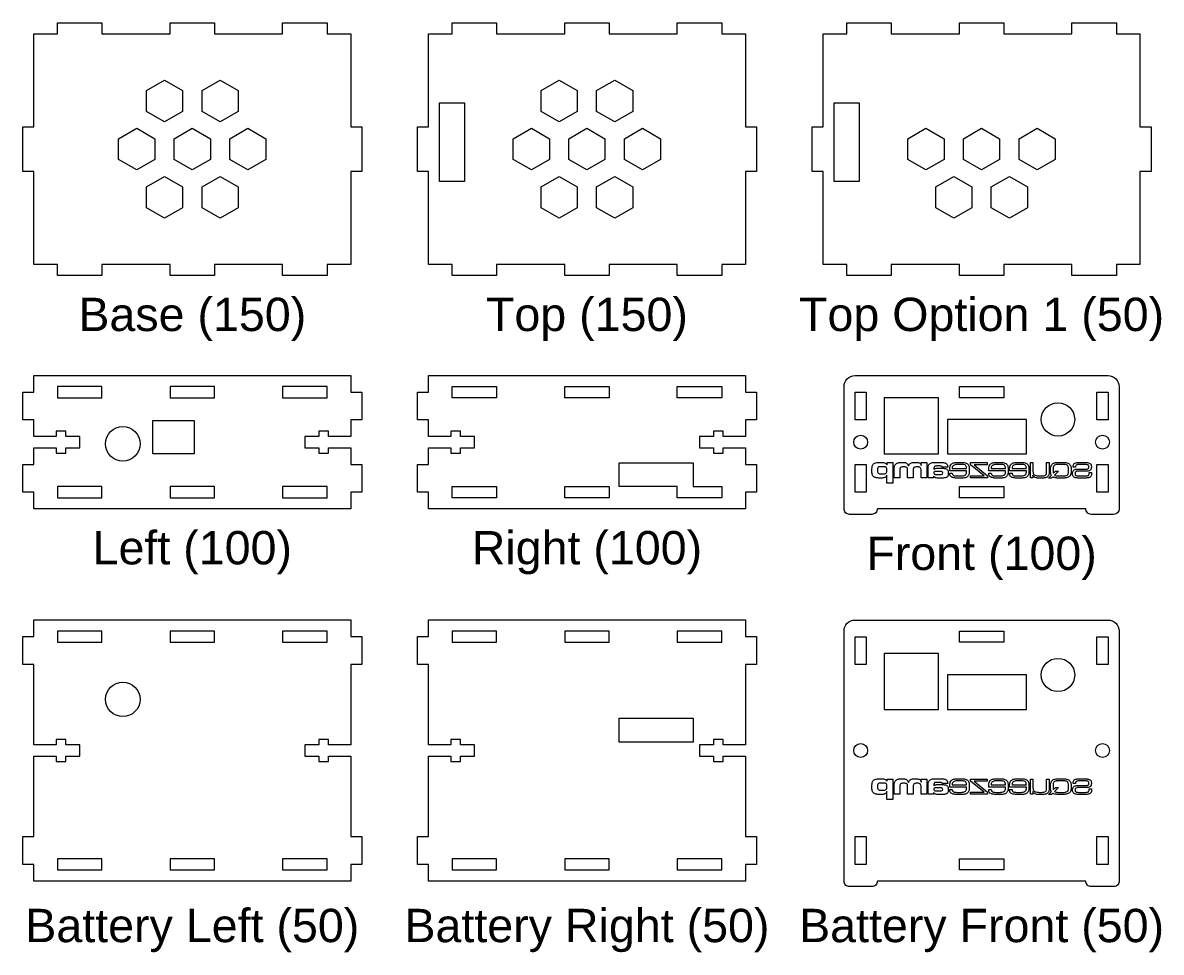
# Model space of a CAD drawing. Header units: millimetres. Extents: x -57 to 289, y -216 to -49.
# Drawn here: x -57.4 to 147.5, y -216 to -48.7 of the extents above; entities that cross this region are included whole.
import ezdxf
from ezdxf.enums import TextEntityAlignment as Align

# ---------------------------------------------------------------- set-up
doc = ezdxf.new("R2010")
doc.units = ezdxf.units.MM
doc.layers.add('Cut', color=1, linetype='Continuous', lineweight=5)
doc.layers.add('Raster Hatch', color=4, linetype='Continuous')
doc.layers.add('Vector Logos', color=3, linetype='Continuous')
doc.styles.get("Standard").update_dxf_attribs({"font": 'Arial.ttf'})

# ---------------------------------------------------------------- blocks, each defined once
blk = doc.blocks.new('Battery Box - Front')
at = {"layer": 'Cut'}
blk.add_lwpolyline([(-23.63, -22.75), (-23.63, 22.75, -0.414214), (-21.63, 24.75), (23.37, 24.75, -0.414214), (24.37, 23.75), (24.37, 19.75, -0.414214), (23.37, 18.75), (23.37, -18.75, -0.414214), (24.37, -19.75), (24.37, -23.75, -0.414214), (23.37, -24.75), (-21.63, -24.75, -0.414214)], format="xyb", close=True, dxfattribs=at)
for points in [[(-15.63, 20.75), (-20.63, 20.75), (-20.63, 22.75), (-15.63, 22.75)], [(15.37, 22.75), (20.37, 22.75), (20.37, 20.75), (15.37, 20.75)], [(-13.73, 8.1), (-13.73, -6.1), (-7.53, -6.1), (-7.53, 8.1)], [(-19.63, 4), (-19.63, -4), (-21.63, -4), (-21.63, 4)], [(21.37, 4), (21.37, -4), (19.37, -4), (19.37, 4)], [(-7.53, -7.75), (-17.63, -7.75), (-17.63, -17.55), (-7.53, -17.55)], [(-15.63, -20.75), (-15.63, -22.75), (-20.63, -22.75), (-20.63, -20.75)], [(20.37, -20.75), (20.37, -22.75), (15.37, -22.75), (15.37, -20.75)]]:
    blk.add_lwpolyline(points, close=True, dxfattribs=at)
for centre, radius in [((-0.13, 21.75), 1.25), ((-13.73, 13.75), 3), ((-0.13, -21.75), 1.25)]:
    blk.add_circle(centre, radius, dxfattribs=at)
at = {"layer": 'Raster Hatch', "lineweight": 0}
for points in [[(7.43, 19.68), (7.55, 19.59), (7.64, 19.47), (7.68, 19.39), (7.72, 19.25), (7.75, 19.1), (7.76, 18.97), (7.77, 18.82), (7.77, 18.67), (7.78, 18.52), (7.78, 18.48), (7.78, 17.63), (7.77, 17.48), (7.77, 17.33), (7.76, 17.2), (7.74, 17.04), (7.71, 16.9), (7.67, 16.78), (7.59, 16.65), (7.5, 16.54), (7.43, 16.48), (7.32, 16.42), (7.18, 16.38), (7.01, 16.36), (6.98, 16.36), (6.97, 16.36), (6.8, 16.37), (6.65, 16.4), (6.53, 16.45), (6.53, 16.45), (6.41, 16.53), (6.31, 16.64), (6.29, 16.68), (6.23, 16.81), (6.2, 16.96), (6.19, 17.05), (6.17, 17.19), (6.17, 17.34), (6.16, 17.51), (6.16, 17.52), (6.16, 18.74), (6.16, 18.91), (6.14, 19.03), (6.09, 19.17), (6.07, 19.2), (5.96, 19.27), (5.81, 19.3), (5.81, 19.3), (5.71, 19.3), (5.55, 19.28), (5.52, 19.26), (5.41, 19.16), (5.4, 19.14), (5.37, 19.01), (5.35, 18.89), (5.34, 18.76), (5.33, 18.61), (5.33, 18.49), (5.33, 17.69), (5.33, 17.53), (5.34, 17.38), (5.34, 17.35), (5.36, 17.19), (5.39, 17.11), (5.48, 16.99), (5.52, 16.96), (5.65, 16.92), (5.76, 16.91), (5.79, 16.91), (5.79, 16.48), (5.64, 16.48), (5.49, 16.49), (5.37, 16.52), (5.25, 16.59), (5.16, 16.68), (5.09, 16.8), (5.04, 16.94), (5.01, 17.04), (4.99, 17.16), (4.97, 17.3), (4.96, 17.46), (4.96, 17.63), (4.96, 17.66), (4.96, 18.37), (4.96, 18.55), (4.97, 18.71), (4.98, 18.86), (4.99, 18.99), (5, 19.07), (5.04, 19.23), (5.08, 19.38), (5.13, 19.49), (5.23, 19.61), (5.35, 19.69), (5.35, 19.7), (5.49, 19.74), (5.65, 19.76), (5.65, 19.76), (5.81, 19.76), (5.99, 19.74), (6.13, 19.71), (6.26, 19.65), (6.35, 19.57), (6.37, 19.55), (6.43, 19.46), (6.48, 19.34), (6.51, 19.2), (6.53, 19.03), (6.54, 18.87), (6.54, 17.45), (6.55, 17.28), (6.56, 17.14), (6.57, 17.12), (6.62, 16.97), (6.64, 16.93), (6.76, 16.85), (6.77, 16.84), (6.92, 16.82), (6.95, 16.82), (6.97, 16.82), (7.13, 16.84), (7.21, 16.86), (7.31, 16.97), (7.34, 17.01), (7.37, 17.14), (7.39, 17.3), (7.4, 17.43), (7.4, 17.59), (7.4, 17.73), (7.4, 18.72), (7.39, 18.9), (7.37, 19.05), (7.32, 19.17), (7.29, 19.21), (7.19, 19.3), (7.06, 19.35), (6.93, 19.37), (6.79, 19.37), (6.79, 19.79), (6.96, 19.79), (7.13, 19.78), (7.28, 19.75), (7.4, 19.7)], [(7.55, 12.83), (7.78, 12.61), (7.78, 12.05), (7.26, 12.56), (7.23, 12.55), (7.22, 12.54), (7.1, 12.49), (6.96, 12.45), (6.8, 12.43), (6.67, 12.43), (6.07, 12.43), (5.9, 12.43), (5.74, 12.46), (5.61, 12.5), (5.52, 12.54), (5.39, 12.62), (5.28, 12.72), (5.18, 12.84), (5.17, 12.85), (5.11, 12.97), (5.05, 13.11), (5.01, 13.26), (5, 13.33), (4.98, 13.47), (4.97, 13.62), (4.96, 13.78), (4.96, 13.93), (4.96, 14.59), (4.96, 14.75), (4.97, 14.91), (4.98, 15.06), (5, 15.2), (5, 15.2), (5.04, 15.36), (5.09, 15.5), (5.15, 15.63), (5.17, 15.68), (5.26, 15.8), (5.37, 15.9), (5.5, 15.98), (5.52, 15.99), (5.64, 16.04), (5.78, 16.08), (5.93, 16.1), (6.07, 16.1), (6.67, 16.1), (6.84, 16.1), (6.99, 16.07), (7.13, 16.03), (7.22, 15.99), (7.35, 15.91), (7.46, 15.81), (7.55, 15.69), (7.56, 15.68), (7.63, 15.55), (7.68, 15.41), (7.72, 15.26), (7.73, 15.2), (7.75, 15.06), (7.77, 14.91), (7.77, 14.75), (7.78, 14.6), (7.78, 14.59), (7.78, 13.93), (7.77, 13.78), (7.77, 13.62), (7.75, 13.47), (7.73, 13.33), (7.73, 13.33), (7.7, 13.17), (7.65, 13.03), (7.59, 12.9), (7.56, 12.85)], [(6.91, 12.92), (6.54, 13.29), (6.54, 13.85), (7.25, 13.13), (7.26, 13.14), (7.26, 13.14), (7.33, 13.27), (7.37, 13.42), (7.37, 13.43), (7.39, 13.57), (7.4, 13.73), (7.4, 13.8), (7.4, 14.73), (7.4, 14.89), (7.38, 15.04), (7.37, 15.1), (7.33, 15.25), (7.26, 15.38), (7.26, 15.39), (7.16, 15.49), (7.03, 15.57), (7.03, 15.57), (6.9, 15.62), (6.75, 15.64), (6.64, 15.64), (6.09, 15.64), (5.93, 15.63), (5.78, 15.6), (5.7, 15.57), (5.57, 15.5), (5.47, 15.39), (5.47, 15.39), (5.41, 15.26), (5.36, 15.11), (5.36, 15.1), (5.34, 14.96), (5.33, 14.81), (5.33, 14.73), (5.33, 13.8), (5.34, 13.64), (5.35, 13.49), (5.36, 13.43), (5.4, 13.28), (5.47, 13.15), (5.47, 13.14), (5.57, 13.03), (5.7, 12.95), (5.83, 12.91), (5.98, 12.89), (6.09, 12.89), (6.64, 12.89), (6.81, 12.9)], [(7.4, 10.7), (7.4, 10.87), (7.39, 11.03), (7.37, 11.16), (7.35, 11.23), (7.3, 11.39), (7.24, 11.51), (7.22, 11.53), (7.11, 11.63), (7.01, 11.67), (6.87, 11.7), (6.74, 11.7), (5, 11.7), (5, 12.16), (6.85, 12.16), (7, 12.15), (7.15, 12.12), (7.2, 12.1), (7.34, 12.04), (7.46, 11.95), (7.5, 11.91), (7.59, 11.81), (7.66, 11.68), (7.7, 11.57), (7.74, 11.44), (7.76, 11.29), (7.77, 11.13), (7.78, 11.03), (7.78, 10.34), (7.77, 10.18), (7.77, 10.03), (7.76, 9.94), (7.68, 9.65), (7.68, 9.63), (7.61, 9.5), (7.52, 9.39), (7.41, 9.31), (7.27, 9.24), (7.26, 9.23), (7.26, 9.22), (7.74, 9.22), (7.74, 8.79), (5, 8.79), (5, 9.25), (6.56, 9.25), (6.72, 9.26), (6.87, 9.28), (6.96, 9.31), (7.09, 9.38), (7.2, 9.48), (7.22, 9.51), (7.28, 9.63), (7.33, 9.77), (7.36, 9.92), (7.38, 10.04), (7.39, 10.18), (7.4, 10.34), (7.4, 10.51), (7.4, 10.58)], [(5.33, 8.32), (5.46, 8.41), (5.47, 8.41), (5.59, 8.46), (5.73, 8.5), (5.88, 8.52), (6.06, 8.53), (6.06, 8.53), (6.66, 8.53), (6.83, 8.52), (6.99, 8.5), (7.13, 8.47), (7.25, 8.42), (7.26, 8.41), (7.39, 8.33), (7.5, 8.23), (7.59, 8.12), (7.59, 8.11), (7.67, 7.98), (7.72, 7.84), (7.75, 7.7), (7.76, 7.55), (7.77, 7.4), (7.78, 7.25), (7.78, 7.25), (7.78, 6.41), (7.77, 6.25), (7.77, 6.09), (7.75, 5.95), (7.74, 5.83), (7.7, 5.67), (7.66, 5.53), (7.6, 5.4), (7.6, 5.4), (7.52, 5.27), (7.41, 5.17), (7.35, 5.13), (7.23, 5.07), (7.08, 5.04), (6.96, 5.04), (6.91, 5.04), (6.91, 5.5), (7.07, 5.52), (7.16, 5.55), (7.27, 5.65), (7.31, 5.71), (7.36, 5.84), (7.38, 5.97), (7.39, 6.1), (7.4, 6.26), (7.4, 6.33), (7.4, 6.97), (7.4, 7.14), (7.39, 7.29), (7.37, 7.43), (7.37, 7.48), (7.33, 7.64), (7.27, 7.77), (7.24, 7.82), (7.14, 7.93), (7.02, 8.01), (7.01, 8.01), (6.88, 8.05), (6.72, 8.07), (6.62, 8.07), (6.45, 8.07), (6.45, 5.04), (6.14, 5.04), (5.97, 5.04), (5.81, 5.06), (5.68, 5.09), (5.55, 5.14), (5.55, 5.14), (5.41, 5.22), (5.29, 5.31), (5.2, 5.42), (5.18, 5.44), (5.11, 5.56), (5.05, 5.7), (5.01, 5.85), (5.01, 5.88), (4.98, 6.02), (4.97, 6.17), (4.96, 6.33), (4.96, 6.45), (4.96, 7.19), (4.96, 7.35), (4.97, 7.5), (4.99, 7.65), (4.99, 7.67), (5.02, 7.83), (5.07, 7.97), (5.13, 8.1), (5.13, 8.1), (5.22, 8.22)], [(5.33, 6.45), (5.34, 6.28), (5.35, 6.13), (5.38, 6), (5.38, 5.99), (5.43, 5.83), (5.5, 5.71), (5.5, 5.69), (5.61, 5.58), (5.69, 5.54), (5.83, 5.5), (5.89, 5.5), (6.07, 5.5), (6.07, 8.07), (5.9, 8.05), (5.76, 8.02), (5.7, 8.01), (5.56, 7.94), (5.47, 7.86), (5.41, 7.74), (5.36, 7.58), (5.36, 7.58), (5.35, 7.45), (5.34, 7.3), (5.33, 7.13)], [(5.33, 4.56), (5.46, 4.65), (5.47, 4.65), (5.59, 4.7), (5.73, 4.74), (5.88, 4.76), (6.06, 4.77), (6.06, 4.77), (6.66, 4.77), (6.83, 4.77), (6.99, 4.74), (7.13, 4.71), (7.25, 4.66), (7.26, 4.65), (7.39, 4.57), (7.5, 4.47), (7.59, 4.36), (7.59, 4.35), (7.67, 4.22), (7.72, 4.08), (7.75, 3.94), (7.76, 3.79), (7.77, 3.64), (7.78, 3.49), (7.78, 3.49), (7.78, 2.65), (7.77, 2.49), (7.77, 2.33), (7.75, 2.19), (7.74, 2.07), (7.7, 1.91), (7.66, 1.77), (7.6, 1.64), (7.6, 1.64), (7.52, 1.51), (7.41, 1.41), (7.35, 1.37), (7.23, 1.31), (7.08, 1.28), (6.96, 1.28), (6.91, 1.28), (6.91, 1.74), (7.07, 1.76), (7.16, 1.8), (7.27, 1.89), (7.31, 1.95), (7.36, 2.08), (7.38, 2.21), (7.39, 2.34), (7.4, 2.5), (7.4, 2.58), (7.4, 3.21), (7.4, 3.38), (7.39, 3.53), (7.37, 3.67), (7.37, 3.72), (7.33, 3.88), (7.27, 4.01), (7.24, 4.06), (7.14, 4.17), (7.02, 4.25), (7.01, 4.25), (6.88, 4.29), (6.72, 4.31), (6.62, 4.31), (6.45, 4.31), (6.45, 1.28), (6.14, 1.28), (5.97, 1.28), (5.81, 1.3), (5.68, 1.34), (5.55, 1.38), (5.55, 1.38), (5.41, 1.46), (5.29, 1.55), (5.2, 1.66), (5.18, 1.68), (5.11, 1.8), (5.05, 1.94), (5.01, 2.09), (5.01, 2.12), (4.98, 2.26), (4.97, 2.41), (4.96, 2.57), (4.96, 2.69), (4.96, 3.43), (4.96, 3.59), (4.97, 3.74), (4.99, 3.89), (4.99, 3.91), (5.02, 4.07), (5.07, 4.21), (5.13, 4.34), (5.13, 4.34), (5.22, 4.46)], [(5.33, 2.69), (5.34, 2.52), (5.35, 2.37), (5.38, 2.24), (5.38, 2.23), (5.43, 2.07), (5.5, 1.95), (5.5, 1.93), (5.61, 1.82), (5.69, 1.78), (5.83, 1.74), (5.89, 1.74), (6.07, 1.74), (6.07, 4.31), (5.9, 4.29), (5.76, 4.27), (5.7, 4.25), (5.56, 4.18), (5.47, 4.1), (5.41, 3.98), (5.36, 3.82), (5.36, 3.82), (5.35, 3.69), (5.34, 3.54), (5.33, 3.37)], [(5, -1.97), (5, 1.01), (5.38, 1.01), (5.38, -1.34), (5.39, -1.34), (7.36, 1.09), (7.74, 1.09), (7.74, -2), (7.36, -2), (7.36, 0.46), (7.35, 0.46), (5.38, -1.97)], [(5.33, -2.44), (5.46, -2.36), (5.47, -2.35), (5.59, -2.3), (5.73, -2.26), (5.88, -2.24), (6.06, -2.23), (6.06, -2.23), (6.66, -2.23), (6.83, -2.24), (6.99, -2.26), (7.13, -2.3), (7.25, -2.35), (7.26, -2.35), (7.39, -2.43), (7.5, -2.53), (7.59, -2.65), (7.59, -2.65), (7.67, -2.78), (7.72, -2.92), (7.75, -3.06), (7.76, -3.22), (7.77, -3.37), (7.78, -3.52), (7.78, -3.52), (7.78, -4.35), (7.77, -4.52), (7.77, -4.67), (7.75, -4.82), (7.74, -4.93), (7.7, -5.09), (7.66, -5.23), (7.6, -5.36), (7.6, -5.37), (7.52, -5.49), (7.41, -5.6), (7.35, -5.64), (7.23, -5.69), (7.08, -5.72), (6.96, -5.73), (6.91, -5.73), (6.91, -5.27), (7.07, -5.24), (7.16, -5.21), (7.27, -5.11), (7.31, -5.06), (7.36, -4.92), (7.38, -4.8), (7.39, -4.66), (7.4, -4.5), (7.4, -4.43), (7.4, -3.8), (7.4, -3.63), (7.39, -3.47), (7.37, -3.33), (7.37, -3.29), (7.33, -3.13), (7.27, -3), (7.24, -2.95), (7.14, -2.83), (7.02, -2.76), (7.01, -2.75), (6.88, -2.72), (6.72, -2.7), (6.62, -2.69), (6.45, -2.69), (6.45, -5.73), (6.14, -5.73), (5.97, -5.72), (5.81, -5.7), (5.68, -5.67), (5.55, -5.62), (5.55, -5.62), (5.41, -5.55), (5.29, -5.45), (5.2, -5.35), (5.18, -5.33), (5.11, -5.2), (5.05, -5.07), (5.01, -4.91), (5.01, -4.88), (4.98, -4.74), (4.97, -4.59), (4.96, -4.44), (4.96, -4.31), (4.96, -3.57), (4.96, -3.42), (4.97, -3.27), (4.99, -3.12), (4.99, -3.09), (5.02, -2.94), (5.07, -2.79), (5.13, -2.66), (5.13, -2.66), (5.22, -2.54)], [(5.33, -4.31), (5.34, -4.48), (5.35, -4.63), (5.38, -4.76), (5.38, -4.78), (5.43, -4.94), (5.5, -5.06), (5.5, -5.07), (5.61, -5.18), (5.69, -5.23), (5.83, -5.27), (5.89, -5.27), (6.07, -5.27), (6.07, -2.69), (5.9, -2.71), (5.76, -2.74), (5.7, -2.76), (5.56, -2.82), (5.47, -2.91), (5.41, -3.03), (5.36, -3.18), (5.36, -3.19), (5.35, -3.32), (5.34, -3.47), (5.33, -3.64)]]:
    blk.add_lwpolyline(points, close=True, dxfattribs=at)
at = {"layer": 'Vector Logos', "lineweight": 0}
for points in [[(4.96, -8.52), (4.96, -7.32), (4.96, -7.18), (4.97, -7), (4.99, -6.83), (5.01, -6.69), (5.04, -6.56), (5.08, -6.46), (5.12, -6.37), (5.24, -6.24), (5.35, -6.17), (5.49, -6.13), (5.64, -6.1), (5.82, -6.09), (5.82, -7.09), (5.74, -7.1), (5.64, -7.18), (5.64, -7.19), (5.61, -7.3), (5.6, -7.49), (5.6, -8.09), (5.61, -8.24), (5.63, -8.39), (5.68, -8.48), (5.69, -8.49), (5.8, -8.55), (5.97, -8.57), (6.21, -8.57), (6.13, -8.48), (6.07, -8.36), (6.03, -8.21), (6.01, -8.13), (6, -8), (6, -7.86), (5.99, -7.69), (5.99, -7.5), (5.99, -7.38), (5.99, -7.21), (6, -7.07), (6, -6.96), (6.01, -6.84), (6.03, -6.7), (6.05, -6.55), (6.07, -6.49), (6.11, -6.34), (6.18, -6.23), (6.28, -6.14), (6.41, -6.06), (6.48, -6.03), (6.62, -6), (6.78, -5.99), (7, -5.99), (7.16, -6), (7.31, -6.03), (7.44, -6.08), (7.54, -6.15), (7.62, -6.25), (7.65, -6.29), (7.69, -6.41), (7.73, -6.53), (7.76, -6.68), (7.77, -6.84), (7.78, -7.02), (7.78, -7.72), (7.78, -7.85), (7.77, -8.01), (7.75, -8.15), (7.71, -8.25), (7.7, -8.27), (7.64, -8.38), (7.55, -8.5), (7.42, -8.63), (7.74, -8.63), (7.74, -9.6), (5.94, -9.6), (5.84, -9.6), (5.68, -9.58), (5.54, -9.54), (5.41, -9.49), (5.3, -9.42), (5.21, -9.33), (5.13, -9.23), (5.07, -9.12), (5.02, -8.99), (4.99, -8.85), (4.97, -8.69)], [(6.57, -7.97), (6.57, -8.08), (6.58, -8.26), (6.59, -8.39), (6.62, -8.48), (6.7, -8.56), (6.85, -8.59), (6.88, -8.59), (7.01, -8.55), (7.05, -8.5), (7.1, -8.34), (7.11, -8.28), (7.13, -8), (7.14, -7.82), (7.14, -7.53), (7.13, -7.36), (7.11, -7.21), (7.08, -7.11), (7.02, -7.03), (6.89, -6.99), (6.89, -6.99), (6.74, -7.02), (6.64, -7.1), (6.6, -7.18), (6.58, -7.32), (6.57, -7.51)], [(5, -10.84), (5, -9.86), (7.74, -9.86), (7.74, -10.89), (6.29, -10.89), (6.25, -10.89), (6.09, -10.91), (5.96, -10.96), (5.88, -11.04), (5.84, -11.09), (5.8, -11.21), (5.77, -11.36), (5.76, -11.54), (5.76, -11.58), (5.77, -11.78), (5.79, -11.93), (5.81, -12.06), (5.84, -12.14), (5.9, -12.21), (6.02, -12.26), (6.19, -12.28), (7.74, -12.28), (7.74, -13.31), (6.23, -13.31), (6.08, -13.33), (5.95, -13.38), (5.87, -13.47), (5.83, -13.54), (5.79, -13.67), (5.77, -13.82), (5.76, -14.01), (5.76, -14.01), (5.77, -14.21), (5.79, -14.36), (5.82, -14.49), (5.87, -14.57), (5.87, -14.58), (5.96, -14.65), (6.09, -14.69), (6.27, -14.7), (7.74, -14.7), (7.74, -15.73), (6.2, -15.73), (6.05, -15.73), (5.89, -15.71), (5.74, -15.68), (5.6, -15.64), (5.48, -15.58), (5.37, -15.52), (5.27, -15.44), (5.24, -15.41), (5.17, -15.32), (5.11, -15.21), (5.05, -15.09), (5.01, -14.95), (4.98, -14.8), (4.97, -14.64), (4.96, -14.46), (4.96, -14.14), (4.96, -14.04), (4.98, -13.87), (5, -13.72), (5.04, -13.6), (5.09, -13.5), (5.11, -13.48), (5.19, -13.39), (5.3, -13.3), (5.43, -13.23), (5.6, -13.17), (5.58, -13.16), (5.45, -13.09), (5.34, -13.01), (5.24, -12.92), (5.15, -12.82), (5.08, -12.71), (5.03, -12.58), (4.99, -12.45), (4.97, -12.31), (4.96, -12.15), (4.96, -11.76), (4.96, -11.68), (4.98, -11.52), (5, -11.38), (5.05, -11.25), (5.1, -11.13), (5.17, -11.04), (5.27, -10.95), (5.4, -10.89), (5.54, -10.85), (5.54, -10.84)], [(7.23, -19.62), (7.1, -19.67), (7.06, -19.68), (6.93, -19.7), (6.78, -19.72), (6.62, -19.72), (6.12, -19.72), (6.07, -19.72), (5.91, -19.71), (5.76, -19.7), (5.64, -19.67), (5.53, -19.64), (5.41, -19.57), (5.28, -19.48), (5.23, -19.43), (5.15, -19.32), (5.09, -19.19), (5.03, -19.03), (5.03, -19), (5, -18.87), (4.98, -18.74), (4.97, -18.59), (4.96, -18.43), (4.96, -18.26), (4.96, -17.96), (4.97, -17.8), (4.99, -17.64), (5.02, -17.49), (5.07, -17.36), (5.13, -17.25), (5.21, -17.15), (5.3, -17.07), (5.41, -17), (5.41, -16.99), (5, -16.99), (5, -15.99), (8.69, -15.99), (8.69, -17.02), (7.26, -17.02), (7.26, -17.03), (7.4, -17.11), (7.52, -17.2), (7.62, -17.3), (7.68, -17.4), (7.7, -17.45), (7.74, -17.56), (7.76, -17.7), (7.77, -17.86), (7.78, -18.05), (7.78, -18.26), (7.78, -18.31), (7.77, -18.48), (7.76, -18.64), (7.75, -18.78), (7.73, -18.91), (7.7, -19.03), (7.67, -19.12), (7.61, -19.27), (7.54, -19.38), (7.45, -19.48), (7.36, -19.55)], [(7.01, -17.64), (7.01, -17.57), (6.99, -17.41), (6.95, -17.27), (6.9, -17.17), (6.89, -17.16), (6.8, -17.08), (6.67, -17.04), (6.5, -17.02), (6.23, -17.02), (6.21, -17.02), (6.05, -17.04), (5.92, -17.09), (5.83, -17.17), (5.81, -17.2), (5.77, -17.32), (5.74, -17.46), (5.73, -17.64), (5.73, -18.18), (5.73, -18.23), (5.75, -18.41), (5.78, -18.54), (5.84, -18.63), (5.9, -18.67), (6.04, -18.71), (6.21, -18.72), (6.53, -18.72), (6.65, -18.72), (6.79, -18.69), (6.89, -18.63), (6.91, -18.61), (6.97, -18.51), (7, -18.37), (7.01, -18.18)]]:
    blk.add_lwpolyline(points, close=True, dxfattribs=at)
blk = doc.blocks.new('Small Box - Front')
at = {"layer": 'Cut'}
blk.add_lwpolyline([(21.75, 11, -0.414214), (23.75, 9), (23.75, -13, -0.414214), (22.75, -14), (18.75, -14, -0.414214), (17.75, -13), (-19.75, -13, -0.414214), (-20.75, -14), (-24.75, -14, -0.414214), (-25.75, -13), (-25.75, 9, -0.414214), (-23.75, 11)], format="xyb", close=True, dxfattribs=at)
for points in [[(3, 7), (-5, 7), (-5, 9), (3, 9)], [(-21.75, 3), (-23.75, 3), (-23.75, 8), (-21.75, 8)], [(-8.75, -3.1), (-8.75, 7), (-18.55, 7), (-18.55, -3.1)], [(19.75, 3), (19.75, 8), (21.75, 8), (21.75, 3)], [(7.1, 3.1), (-7.1, 3.1), (-7.1, -3.1), (7.1, -3.1)], [(-21.75, -10), (-23.75, -10), (-23.75, -5), (-21.75, -5)], [(21.75, -5), (21.75, -10), (19.75, -10), (19.75, -5)], [(3, -11), (-5, -11), (-5, -9), (3, -9)]]:
    blk.add_lwpolyline(points, close=True, dxfattribs=at)
for centre, radius in [((12.75, 3.1), 3), ((-22.75, -1), 1.25), ((20.75, -1), 1.25)]:
    blk.add_circle(centre, radius, dxfattribs=at)
at = {"layer": 'Raster Hatch', "lineweight": 0}
for points in [[(-3.44, -5.01), (-3.36, -5.14), (-3.35, -5.15), (-3.3, -5.27), (-3.26, -5.41), (-3.24, -5.56), (-3.23, -5.74), (-3.23, -5.74), (-3.23, -6.34), (-3.24, -6.52), (-3.26, -6.67), (-3.3, -6.81), (-3.35, -6.93), (-3.35, -6.94), (-3.43, -7.07), (-3.53, -7.18), (-3.65, -7.27), (-3.65, -7.28), (-3.78, -7.35), (-3.92, -7.4), (-4.06, -7.43), (-4.22, -7.44), (-4.37, -7.45), (-4.52, -7.46), (-4.52, -7.46), (-5.35, -7.46), (-5.52, -7.46), (-5.67, -7.45), (-5.82, -7.43), (-5.93, -7.42), (-6.09, -7.38), (-6.23, -7.34), (-6.36, -7.28), (-6.37, -7.28), (-6.49, -7.2), (-6.6, -7.09), (-6.64, -7.03), (-6.69, -6.91), (-6.72, -6.76), (-6.73, -6.64), (-6.73, -6.59), (-6.27, -6.59), (-6.24, -6.75), (-6.21, -6.84), (-6.11, -6.95), (-6.06, -6.99), (-5.92, -7.04), (-5.8, -7.06), (-5.66, -7.08), (-5.5, -7.08), (-5.43, -7.08), (-4.8, -7.08), (-4.63, -7.08), (-4.47, -7.07), (-4.33, -7.05), (-4.29, -7.05), (-4.13, -7.01), (-4, -6.95), (-3.95, -6.92), (-3.83, -6.83), (-3.76, -6.7), (-3.75, -6.69), (-3.72, -6.56), (-3.7, -6.41), (-3.69, -6.3), (-3.69, -6.13), (-6.73, -6.13), (-6.73, -5.82), (-6.72, -5.65), (-6.7, -5.5), (-6.67, -5.36), (-6.62, -5.23), (-6.62, -5.23), (-6.55, -5.09), (-6.45, -4.97), (-6.35, -4.88), (-6.33, -4.87), (-6.2, -4.79), (-6.07, -4.74), (-5.91, -4.69), (-5.88, -4.69), (-5.74, -4.67), (-5.59, -4.65), (-5.44, -4.64), (-5.31, -4.64), (-4.57, -4.64), (-4.42, -4.64), (-4.27, -4.65), (-4.12, -4.67), (-4.09, -4.67), (-3.94, -4.7), (-3.79, -4.75), (-3.66, -4.82), (-3.66, -4.82), (-3.54, -4.9)], [(-5.31, -5.01), (-5.48, -5.02), (-5.63, -5.04), (-5.76, -5.06), (-5.78, -5.06), (-5.94, -5.11), (-6.06, -5.18), (-6.07, -5.19), (-6.18, -5.29), (-6.23, -5.37), (-6.27, -5.52), (-6.27, -5.57), (-6.27, -5.75), (-3.69, -5.75), (-3.71, -5.58), (-3.74, -5.44), (-3.76, -5.38), (-3.82, -5.24), (-3.91, -5.15), (-4.03, -5.09), (-4.18, -5.04), (-4.19, -5.04), (-4.32, -5.03), (-4.47, -5.02), (-4.64, -5.01)], [(-2.97, -4.68), (0.01, -4.68), (0.01, -5.06), (-2.34, -5.06), (-2.34, -5.07), (0.09, -7.04), (0.09, -7.42), (-3, -7.42), (-3, -7.04), (-0.54, -7.04), (-0.54, -7.03), (-2.97, -5.06)], [(3.56, -5.01), (3.65, -5.14), (3.65, -5.15), (3.7, -5.27), (3.74, -5.41), (3.76, -5.56), (3.77, -5.74), (3.77, -5.74), (3.77, -6.34), (3.77, -6.52), (3.74, -6.67), (3.71, -6.81), (3.66, -6.93), (3.65, -6.94), (3.57, -7.07), (3.47, -7.18), (3.36, -7.27), (3.35, -7.28), (3.22, -7.35), (3.08, -7.4), (2.94, -7.43), (2.79, -7.44), (2.64, -7.45), (2.49, -7.46), (2.49, -7.46), (1.65, -7.46), (1.49, -7.46), (1.33, -7.45), (1.19, -7.43), (1.07, -7.42), (0.91, -7.38), (0.77, -7.34), (0.64, -7.28), (0.64, -7.28), (0.51, -7.2), (0.41, -7.09), (0.37, -7.03), (0.31, -6.91), (0.28, -6.76), (0.28, -6.64), (0.28, -6.59), (0.74, -6.59), (0.76, -6.75), (0.8, -6.84), (0.89, -6.95), (0.95, -6.99), (1.08, -7.04), (1.21, -7.06), (1.34, -7.08), (1.5, -7.08), (1.58, -7.08), (2.21, -7.08), (2.38, -7.08), (2.53, -7.07), (2.67, -7.05), (2.72, -7.05), (2.88, -7.01), (3.01, -6.95), (3.06, -6.92), (3.17, -6.83), (3.25, -6.7), (3.25, -6.69), (3.29, -6.56), (3.31, -6.41), (3.31, -6.3), (3.31, -6.13), (0.28, -6.13), (0.28, -5.82), (0.28, -5.65), (0.3, -5.5), (0.34, -5.36), (0.38, -5.23), (0.38, -5.23), (0.46, -5.09), (0.55, -4.97), (0.66, -4.88), (0.68, -4.87), (0.8, -4.79), (0.94, -4.74), (1.09, -4.69), (1.12, -4.69), (1.26, -4.67), (1.41, -4.65), (1.57, -4.64), (1.69, -4.64), (2.43, -4.64), (2.59, -4.64), (2.74, -4.65), (2.89, -4.67), (2.91, -4.67), (3.07, -4.7), (3.21, -4.75), (3.34, -4.82), (3.34, -4.82), (3.46, -4.9)], [(1.69, -5.01), (1.52, -5.02), (1.37, -5.04), (1.24, -5.06), (1.23, -5.06), (1.07, -5.11), (0.95, -5.18), (0.93, -5.19), (0.82, -5.29), (0.78, -5.37), (0.74, -5.52), (0.74, -5.57), (0.74, -5.75), (3.31, -5.75), (3.29, -5.58), (3.27, -5.44), (3.25, -5.38), (3.18, -5.24), (3.1, -5.15), (2.98, -5.09), (2.82, -5.04), (2.82, -5.04), (2.69, -5.03), (2.54, -5.02), (2.37, -5.01)], [(7.32, -5.01), (7.41, -5.14), (7.41, -5.15), (7.46, -5.27), (7.5, -5.41), (7.52, -5.56), (7.53, -5.74), (7.53, -5.74), (7.53, -6.34), (7.52, -6.52), (7.5, -6.67), (7.47, -6.81), (7.42, -6.93), (7.41, -6.94), (7.33, -7.07), (7.23, -7.18), (7.12, -7.27), (7.11, -7.28), (6.98, -7.35), (6.84, -7.4), (6.7, -7.43), (6.55, -7.44), (6.4, -7.45), (6.25, -7.46), (6.25, -7.46), (5.41, -7.46), (5.25, -7.46), (5.09, -7.45), (4.95, -7.43), (4.83, -7.42), (4.67, -7.38), (4.53, -7.34), (4.4, -7.28), (4.4, -7.28), (4.27, -7.2), (4.17, -7.09), (4.13, -7.03), (4.07, -6.91), (4.04, -6.76), (4.04, -6.64), (4.04, -6.59), (4.5, -6.59), (4.52, -6.75), (4.55, -6.84), (4.65, -6.95), (4.71, -6.99), (4.84, -7.04), (4.97, -7.06), (5.1, -7.08), (5.26, -7.08), (5.33, -7.08), (5.97, -7.08), (6.14, -7.08), (6.29, -7.07), (6.43, -7.05), (6.48, -7.05), (6.64, -7.01), (6.77, -6.95), (6.82, -6.92), (6.93, -6.83), (7.01, -6.7), (7.01, -6.69), (7.05, -6.56), (7.07, -6.41), (7.07, -6.3), (7.07, -6.13), (4.04, -6.13), (4.04, -5.82), (4.04, -5.65), (4.06, -5.5), (4.09, -5.36), (4.14, -5.23), (4.14, -5.23), (4.22, -5.09), (4.31, -4.97), (4.42, -4.88), (4.44, -4.87), (4.56, -4.79), (4.7, -4.74), (4.85, -4.69), (4.88, -4.69), (5.02, -4.67), (5.17, -4.65), (5.33, -4.64), (5.45, -4.64), (6.19, -4.64), (6.35, -4.64), (6.5, -4.65), (6.65, -4.67), (6.67, -4.67), (6.83, -4.7), (6.97, -4.75), (7.1, -4.82), (7.1, -4.82), (7.22, -4.9)], [(5.45, -5.01), (5.28, -5.02), (5.13, -5.04), (5, -5.06), (4.99, -5.06), (4.83, -5.11), (4.71, -5.18), (4.69, -5.19), (4.58, -5.29), (4.54, -5.37), (4.5, -5.52), (4.5, -5.57), (4.5, -5.75), (7.07, -5.75), (7.05, -5.58), (7.02, -5.44), (7.01, -5.38), (6.94, -5.24), (6.86, -5.15), (6.74, -5.09), (6.58, -5.04), (6.58, -5.04), (6.45, -5.03), (6.3, -5.02), (6.13, -5.01)], [(9.7, -7.08), (9.87, -7.08), (10.03, -7.07), (10.16, -7.05), (10.23, -7.03), (10.39, -6.98), (10.51, -6.92), (10.53, -6.9), (10.63, -6.79), (10.67, -6.69), (10.7, -6.55), (10.7, -6.42), (10.7, -4.68), (11.16, -4.68), (11.16, -6.53), (11.15, -6.69), (11.12, -6.83), (11.1, -6.89), (11.04, -7.02), (10.95, -7.14), (10.91, -7.18), (10.81, -7.27), (10.68, -7.34), (10.57, -7.38), (10.44, -7.42), (10.29, -7.44), (10.13, -7.46), (10.03, -7.46), (9.34, -7.46), (9.18, -7.46), (9.03, -7.45), (8.94, -7.44), (8.65, -7.37), (8.63, -7.36), (8.5, -7.29), (8.39, -7.2), (8.31, -7.09), (8.24, -6.95), (8.23, -6.94), (8.22, -6.94), (8.22, -7.42), (7.79, -7.42), (7.79, -4.68), (8.25, -4.68), (8.25, -6.24), (8.26, -6.41), (8.28, -6.55), (8.31, -6.64), (8.38, -6.77), (8.48, -6.88), (8.51, -6.9), (8.63, -6.96), (8.77, -7.01), (8.92, -7.04), (9.04, -7.06), (9.18, -7.07), (9.34, -7.08), (9.51, -7.08), (9.58, -7.08)], [(11.83, -7.23), (11.61, -7.46), (11.05, -7.46), (11.56, -6.94), (11.55, -6.91), (11.54, -6.9), (11.49, -6.78), (11.45, -6.64), (11.43, -6.48), (11.43, -6.35), (11.43, -5.75), (11.43, -5.58), (11.46, -5.43), (11.5, -5.29), (11.54, -5.2), (11.62, -5.07), (11.72, -4.96), (11.84, -4.86), (11.85, -4.85), (11.97, -4.79), (12.11, -4.74), (12.26, -4.69), (12.33, -4.68), (12.47, -4.66), (12.62, -4.65), (12.78, -4.64), (12.93, -4.64), (13.59, -4.64), (13.75, -4.64), (13.91, -4.65), (14.06, -4.66), (14.2, -4.68), (14.2, -4.68), (14.36, -4.72), (14.5, -4.77), (14.63, -4.83), (14.68, -4.85), (14.8, -4.95), (14.9, -5.05), (14.98, -5.18), (14.99, -5.2), (15.04, -5.32), (15.08, -5.46), (15.1, -5.62), (15.1, -5.75), (15.1, -6.35), (15.1, -6.52), (15.07, -6.67), (15.03, -6.81), (14.99, -6.9), (14.91, -7.03), (14.81, -7.14), (14.69, -7.23), (14.68, -7.24), (14.55, -7.31), (14.41, -7.36), (14.26, -7.4), (14.2, -7.41), (14.06, -7.43), (13.91, -7.45), (13.75, -7.46), (13.6, -7.46), (13.59, -7.46), (12.93, -7.46), (12.78, -7.46), (12.62, -7.45), (12.47, -7.43), (12.33, -7.41), (12.33, -7.41), (12.17, -7.38), (12.03, -7.33), (11.9, -7.27), (11.85, -7.24)], [(11.92, -6.59), (12.29, -6.22), (12.85, -6.22), (12.13, -6.93), (12.14, -6.94), (12.14, -6.94), (12.27, -7.01), (12.42, -7.05), (12.43, -7.05), (12.57, -7.07), (12.73, -7.08), (12.8, -7.08), (13.73, -7.08), (13.89, -7.08), (14.04, -7.06), (14.1, -7.05), (14.25, -7.01), (14.38, -6.94), (14.39, -6.94), (14.49, -6.84), (14.57, -6.71), (14.57, -6.71), (14.62, -6.58), (14.64, -6.43), (14.64, -6.32), (14.64, -5.78), (14.63, -5.61), (14.6, -5.46), (14.57, -5.38), (14.5, -5.26), (14.39, -5.16), (14.39, -5.15), (14.26, -5.09), (14.11, -5.04), (14.1, -5.04), (13.96, -5.02), (13.81, -5.02), (13.73, -5.01), (12.8, -5.01), (12.64, -5.02), (12.49, -5.03), (12.43, -5.04), (12.28, -5.08), (12.15, -5.15), (12.14, -5.15), (12.03, -5.26), (11.95, -5.38), (11.91, -5.51), (11.89, -5.66), (11.89, -5.78), (11.89, -6.32), (11.9, -6.49)], [(18.68, -7.11), (18.59, -7.23), (18.47, -7.32), (18.39, -7.36), (18.25, -7.4), (18.1, -7.43), (17.97, -7.44), (17.82, -7.45), (17.67, -7.46), (17.52, -7.46), (17.48, -7.46), (16.63, -7.46), (16.48, -7.46), (16.33, -7.45), (16.2, -7.44), (16.04, -7.42), (15.9, -7.39), (15.78, -7.35), (15.65, -7.28), (15.54, -7.18), (15.48, -7.11), (15.42, -7), (15.38, -6.86), (15.36, -6.69), (15.36, -6.67), (15.36, -6.65), (15.37, -6.48), (15.4, -6.34), (15.45, -6.22), (15.45, -6.22), (15.53, -6.09), (15.64, -5.99), (15.68, -5.97), (15.81, -5.92), (15.96, -5.88), (16.05, -5.87), (16.19, -5.85), (16.34, -5.85), (16.51, -5.85), (16.52, -5.85), (17.74, -5.85), (17.91, -5.84), (18.03, -5.82), (18.17, -5.77), (18.2, -5.75), (18.27, -5.64), (18.3, -5.49), (18.3, -5.49), (18.3, -5.39), (18.28, -5.23), (18.26, -5.2), (18.16, -5.1), (18.14, -5.08), (18.01, -5.05), (17.89, -5.03), (17.76, -5.02), (17.61, -5.02), (17.49, -5.01), (16.69, -5.01), (16.53, -5.02), (16.38, -5.02), (16.35, -5.02), (16.19, -5.04), (16.11, -5.07), (15.99, -5.16), (15.96, -5.2), (15.92, -5.33), (15.91, -5.44), (15.91, -5.47), (15.48, -5.47), (15.48, -5.33), (15.49, -5.17), (15.52, -5.05), (15.59, -4.93), (15.68, -4.84), (15.8, -4.77), (15.94, -4.72), (16.04, -4.69), (16.16, -4.67), (16.3, -4.65), (16.46, -4.64), (16.63, -4.64), (16.66, -4.64), (17.37, -4.64), (17.55, -4.64), (17.71, -4.65), (17.86, -4.66), (17.99, -4.67), (18.07, -4.68), (18.23, -4.72), (18.38, -4.77), (18.49, -4.82), (18.61, -4.91), (18.69, -5.03), (18.7, -5.04), (18.74, -5.17), (18.76, -5.33), (18.76, -5.33), (18.76, -5.49), (18.74, -5.67), (18.71, -5.82), (18.65, -5.94), (18.57, -6.04), (18.55, -6.05), (18.46, -6.11), (18.34, -6.16), (18.2, -6.2), (18.03, -6.22), (17.87, -6.22), (16.45, -6.22), (16.28, -6.23), (16.14, -6.24), (16.12, -6.25), (15.97, -6.3), (15.93, -6.32), (15.85, -6.44), (15.84, -6.45), (15.82, -6.6), (15.82, -6.63), (15.82, -6.65), (15.84, -6.81), (15.86, -6.89), (15.97, -6.99), (16.01, -7.02), (16.14, -7.05), (16.3, -7.07), (16.43, -7.08), (16.59, -7.08), (16.73, -7.08), (17.72, -7.08), (17.9, -7.07), (18.05, -7.05), (18.17, -7), (18.21, -6.97), (18.3, -6.88), (18.35, -6.74), (18.37, -6.61), (18.37, -6.47), (18.79, -6.47), (18.79, -6.64), (18.78, -6.81), (18.75, -6.96), (18.7, -7.08)]]:
    blk.add_lwpolyline(points, close=True, dxfattribs=at)
at = {"layer": 'Vector Logos', "lineweight": 0}
for points in [[(-20.62, -6.91), (-20.67, -6.78), (-20.68, -6.74), (-20.7, -6.62), (-20.72, -6.47), (-20.72, -6.3), (-20.72, -5.8), (-20.72, -5.75), (-20.71, -5.59), (-20.7, -5.45), (-20.67, -5.32), (-20.64, -5.22), (-20.57, -5.09), (-20.48, -4.96), (-20.43, -4.91), (-20.32, -4.83), (-20.19, -4.77), (-20.03, -4.72), (-20, -4.71), (-19.87, -4.68), (-19.74, -4.67), (-19.59, -4.65), (-19.43, -4.64), (-19.26, -4.64), (-18.96, -4.64), (-18.8, -4.65), (-18.64, -4.67), (-18.49, -4.7), (-18.36, -4.75), (-18.25, -4.82), (-18.15, -4.89), (-18.07, -4.98), (-18, -5.09), (-17.99, -5.09), (-17.99, -4.68), (-16.99, -4.68), (-16.99, -8.37), (-18.02, -8.37), (-18.02, -6.94), (-18.03, -6.94), (-18.11, -7.08), (-18.2, -7.21), (-18.3, -7.3), (-18.4, -7.36), (-18.45, -7.38), (-18.56, -7.42), (-18.7, -7.44), (-18.86, -7.45), (-19.05, -7.46), (-19.26, -7.46), (-19.31, -7.46), (-19.48, -7.45), (-19.64, -7.44), (-19.78, -7.43), (-19.91, -7.41), (-20.03, -7.38), (-20.12, -7.35), (-20.27, -7.3), (-20.38, -7.22), (-20.48, -7.13), (-20.55, -7.04)], [(-18.64, -6.69), (-18.57, -6.69), (-18.41, -6.67), (-18.27, -6.64), (-18.17, -6.58), (-18.16, -6.57), (-18.08, -6.48), (-18.04, -6.35), (-18.02, -6.18), (-18.02, -5.92), (-18.02, -5.89), (-18.04, -5.73), (-18.09, -5.6), (-18.17, -5.51), (-18.2, -5.49), (-18.32, -5.45), (-18.46, -5.42), (-18.64, -5.41), (-19.18, -5.41), (-19.23, -5.41), (-19.41, -5.43), (-19.54, -5.46), (-19.63, -5.52), (-19.67, -5.59), (-19.71, -5.72), (-19.72, -5.89), (-19.72, -6.21), (-19.72, -6.33), (-19.69, -6.47), (-19.63, -6.58), (-19.61, -6.59), (-19.51, -6.65), (-19.37, -6.68), (-19.18, -6.69)], [(-11.84, -4.68), (-10.86, -4.68), (-10.86, -7.42), (-11.89, -7.42), (-11.89, -5.97), (-11.89, -5.94), (-11.91, -5.77), (-11.96, -5.65), (-12.04, -5.56), (-12.09, -5.52), (-12.21, -5.48), (-12.36, -5.45), (-12.54, -5.45), (-12.58, -5.45), (-12.78, -5.45), (-12.93, -5.47), (-13.06, -5.49), (-13.14, -5.53), (-13.21, -5.58), (-13.26, -5.7), (-13.28, -5.87), (-13.28, -7.42), (-14.31, -7.42), (-14.31, -5.91), (-14.33, -5.76), (-14.38, -5.64), (-14.47, -5.55), (-14.54, -5.51), (-14.67, -5.47), (-14.82, -5.45), (-15.01, -5.45), (-15.01, -5.45), (-15.21, -5.45), (-15.36, -5.47), (-15.49, -5.5), (-15.57, -5.55), (-15.58, -5.55), (-15.65, -5.64), (-15.69, -5.77), (-15.7, -5.95), (-15.7, -7.42), (-16.73, -7.42), (-16.73, -5.88), (-16.73, -5.73), (-16.71, -5.57), (-16.68, -5.42), (-16.64, -5.28), (-16.58, -5.16), (-16.52, -5.05), (-16.44, -4.95), (-16.41, -4.93), (-16.32, -4.85), (-16.21, -4.79), (-16.09, -4.73), (-15.95, -4.69), (-15.8, -4.66), (-15.64, -4.65), (-15.46, -4.64), (-15.14, -4.64), (-15.04, -4.64), (-14.87, -4.66), (-14.72, -4.68), (-14.6, -4.72), (-14.5, -4.77), (-14.48, -4.79), (-14.39, -4.87), (-14.3, -4.98), (-14.23, -5.12), (-14.17, -5.28), (-14.16, -5.26), (-14.09, -5.13), (-14.01, -5.02), (-13.92, -4.92), (-13.82, -4.83), (-13.71, -4.76), (-13.58, -4.71), (-13.45, -4.67), (-13.31, -4.65), (-13.15, -4.64), (-12.76, -4.64), (-12.68, -4.64), (-12.52, -4.66), (-12.38, -4.68), (-12.25, -4.73), (-12.13, -4.78), (-12.04, -4.85), (-11.95, -4.95), (-11.89, -5.08), (-11.85, -5.22), (-11.84, -5.22)], [(-9.52, -4.64), (-8.32, -4.64), (-8.18, -4.64), (-8, -4.65), (-7.83, -4.67), (-7.69, -4.69), (-7.56, -4.72), (-7.46, -4.76), (-7.37, -4.81), (-7.24, -4.93), (-7.17, -5.03), (-7.13, -5.17), (-7.1, -5.32), (-7.09, -5.5), (-8.09, -5.5), (-8.1, -5.42), (-8.18, -5.32), (-8.19, -5.32), (-8.3, -5.29), (-8.49, -5.28), (-9.09, -5.28), (-9.24, -5.29), (-9.39, -5.31), (-9.48, -5.36), (-9.49, -5.37), (-9.55, -5.48), (-9.57, -5.65), (-9.57, -5.89), (-9.48, -5.82), (-9.36, -5.75), (-9.21, -5.71), (-9.13, -5.7), (-9, -5.68), (-8.86, -5.68), (-8.69, -5.67), (-8.5, -5.67), (-8.38, -5.67), (-8.21, -5.67), (-8.07, -5.68), (-7.96, -5.68), (-7.84, -5.69), (-7.7, -5.71), (-7.55, -5.73), (-7.49, -5.75), (-7.34, -5.8), (-7.23, -5.86), (-7.14, -5.96), (-7.06, -6.09), (-7.03, -6.16), (-7, -6.3), (-6.99, -6.46), (-6.99, -6.68), (-7, -6.84), (-7.03, -6.99), (-7.08, -7.12), (-7.15, -7.22), (-7.25, -7.3), (-7.29, -7.33), (-7.41, -7.38), (-7.53, -7.41), (-7.68, -7.44), (-7.84, -7.46), (-8.02, -7.46), (-8.72, -7.46), (-8.85, -7.46), (-9.01, -7.45), (-9.15, -7.43), (-9.25, -7.4), (-9.27, -7.39), (-9.38, -7.32), (-9.5, -7.23), (-9.63, -7.11), (-9.63, -7.42), (-10.6, -7.42), (-10.6, -5.62), (-10.6, -5.52), (-10.58, -5.36), (-10.54, -5.22), (-10.49, -5.1), (-10.42, -4.98), (-10.33, -4.89), (-10.23, -4.81), (-10.12, -4.75), (-9.99, -4.7), (-9.85, -4.67), (-9.69, -4.65)], [(-8.97, -6.25), (-9.08, -6.25), (-9.26, -6.26), (-9.39, -6.28), (-9.48, -6.3), (-9.56, -6.38), (-9.59, -6.53), (-9.59, -6.56), (-9.55, -6.69), (-9.5, -6.73), (-9.34, -6.78), (-9.28, -6.79), (-9, -6.81), (-8.82, -6.82), (-8.53, -6.82), (-8.36, -6.81), (-8.21, -6.79), (-8.11, -6.76), (-8.03, -6.7), (-7.99, -6.57), (-7.99, -6.57), (-8.02, -6.42), (-8.1, -6.32), (-8.18, -6.28), (-8.32, -6.26), (-8.51, -6.25)]]:
    blk.add_lwpolyline(points, close=True, dxfattribs=at)
blk = doc.blocks.new('Small box - Left')
at = {"layer": 'Cut'}
for points in [[(-4, -28.5), (-4, -30.5), (-9, -30.5), (-9, -28.5), (-12, -28.5), (-12, 28.5), (-9, 28.5), (-9, 30.5), (-4, 30.5), (-4, 28.5), (-1, 28.5), (-1, 24.5), (-2, 24.5), (-2, 22.75), (-1, 22.75), (-1, 20.25), (1, 20.25), (1, 22.75), (2, 22.75), (2, 24.5), (1, 24.5), (1, 28.5), (4, 28.5), (4, 30.5), (9, 30.5), (9, 28.5), (12, 28.5), (12, -28.5), (9, -28.5), (9, -30.5), (4, -30.5), (4, -28.5), (1, -28.5), (1, -24.5), (2, -24.5), (2, -22.75), (1, -22.75), (1, -20.25), (-1, -20.25), (-1, -22.75), (-2, -22.75), (-2, -24.5), (-1, -24.5), (-1, -28.5)], [(-10, 24.25), (-10, 16.25), (-8, 16.25), (-8, 24.25)], [(8, 24.25), (8, 16.25), (10, 16.25), (10, 24.25)], [(-2.1, 7.1), (3.9, 7.1), (3.9, -0.32), (-2.1, -0.32)], [(-10, 4), (-10, -4), (-8, -4), (-8, 4)], [(8, 4), (8, -4), (10, -4), (10, 4)], [(-10, -16.25), (-10, -24.25), (-8, -24.25), (-8, -16.25)], [(8, -16.25), (8, -24.25), (10, -24.25), (10, -16.25)]]:
    blk.add_lwpolyline(points, close=True, dxfattribs=at)
blk.add_circle((-0.3, 12.5), 3.1, dxfattribs=at)
blk = doc.blocks.new('Lid - Plain')
at = {"layer": 'Cut'}
for points in [[(4, -28.5), (4, -30.5), (-4, -30.5), (-4, -28.5), (-20.75, -28.5), (-20.75, -24.25), (-22.75, -24.25), (-22.75, -16.25), (-20.75, -16.25), (-20.75, -4), (-22.75, -4), (-22.75, 4), (-20.75, 4), (-20.75, 16.25), (-22.75, 16.25), (-22.75, 24.25), (-20.75, 24.25), (-20.75, 28.5), (-4, 28.5), (-4, 30.5), (4, 30.5), (4, 28.5), (20.75, 28.5), (20.75, 24.25), (22.75, 24.25), (22.75, 16.25), (20.75, 16.25), (20.75, 4), (22.75, 4), (22.75, -4), (20.75, -4), (20.75, -16.25), (22.75, -16.25), (22.75, -24.25), (20.75, -24.25), (20.75, -28.5)], [(-1.87, 6.75), (-3.75, 10), (-1.87, 13.25), (1.87, 13.25), (3.75, 10), (1.87, 6.75)], [(-10.54, 1.75), (-12.41, 5), (-10.54, 8.25), (-6.79, 8.25), (-4.91, 5), (-6.79, 1.75)], [(6.79, 1.75), (4.91, 5), (6.79, 8.25), (10.54, 8.25), (12.41, 5), (10.54, 1.75)], [(-1.87, -3.25), (-3.75, 0), (-1.87, 3.25), (1.87, 3.25), (3.75, 0), (1.87, -3.25)], [(-10.54, -8.25), (-12.41, -5), (-10.54, -1.75), (-6.79, -1.75), (-4.91, -5), (-6.79, -8.25)], [(6.79, -8.25), (4.91, -5), (6.79, -1.75), (10.54, -1.75), (12.41, -5), (10.54, -8.25)], [(-1.87, -13.25), (-3.75, -10), (-1.87, -6.75), (1.87, -6.75), (3.75, -10), (1.87, -13.25)]]:
    blk.add_lwpolyline(points, close=True, dxfattribs=at)
blk = doc.blocks.new('Battery Box - Left')
at = {"layer": 'Cut'}
for points in [[(1, -24.5), (2, -24.5), (2, -22.75), (1, -22.75), (1, -20.25), (-1, -20.25), (-1, -22.75), (-2, -22.75), (-2, -24.5), (-1, -24.5), (-1, -28.5), (-15.5, -28.5), (-15.5, -30.5), (-20.5, -30.5), (-20.5, -28.5), (-23.5, -28.5), (-23.5, 28.5), (-20.5, 28.5), (-20.5, 30.5), (-15.5, 30.5), (-15.5, 28.5), (-1, 28.5), (-1, 24.5), (-2, 24.5), (-2, 22.75), (-1, 22.75), (-1, 20.25), (1, 20.25), (1, 22.75), (2, 22.75), (2, 24.5), (1, 24.5), (1, 28.5), (15.5, 28.5), (15.5, 30.5), (20.5, 30.5), (20.5, 28.5), (23.5, 28.5), (23.5, -28.5), (20.5, -28.5), (20.5, -30.5), (15.5, -30.5), (15.5, -28.5), (1, -28.5)], [(-21.5, 16.25), (-19.5, 16.25), (-19.5, 24.25), (-21.5, 24.25)], [(21.5, 16.25), (21.5, 24.25), (19.5, 24.25), (19.5, 16.25)], [(-21.5, -4), (-19.5, -4), (-19.5, 4), (-21.5, 4)], [(21.5, -4), (21.5, 4), (19.5, 4), (19.5, -4)], [(-21.5, -24.25), (-19.5, -24.25), (-19.5, -16.25), (-21.5, -16.25)], [(19.5, -24.25), (21.5, -24.25), (21.5, -16.25), (19.5, -16.25)]]:
    blk.add_lwpolyline(points, close=True, dxfattribs=at)
blk.add_circle((-9.2, -12.5), 3.1, dxfattribs=at)

msp = doc.modelspace()

# ---------------------------------------------------------------- linework, layer by layer
at = {"layer": 'Cut'}
for points in [[(68.38, -48.68), (68.38, -50.68), (72.63, -50.68), (72.63, -67.43), (74.63, -67.43), (74.63, -75.43), (72.63, -75.43), (72.63, -92.18), (68.38, -92.18), (68.38, -94.18), (60.38, -94.18), (60.38, -92.18), (48.13, -92.18), (48.13, -94.18), (40.13, -94.18), (40.13, -92.18), (27.88, -92.18), (27.88, -94.18), (19.88, -94.18), (19.88, -92.18), (15.63, -92.18), (15.63, -75.43), (13.63, -75.43), (13.63, -67.43), (15.63, -67.43), (15.63, -50.68), (19.88, -50.68), (19.88, -48.68), (27.88, -48.68), (27.88, -50.68), (40.13, -50.68), (40.13, -48.68), (48.13, -48.68), (48.13, -50.68), (60.38, -50.68), (60.38, -48.68)], [(139.38, -48.68), (139.38, -50.68), (143.63, -50.68), (143.63, -67.43), (145.63, -67.43), (145.63, -75.43), (143.63, -75.43), (143.63, -92.18), (139.38, -92.18), (139.38, -94.18), (131.38, -94.18), (131.38, -92.18), (119.13, -92.18), (119.13, -94.18), (111.13, -94.18), (111.13, -92.18), (98.88, -92.18), (98.88, -94.18), (90.88, -94.18), (90.88, -92.18), (86.63, -92.18), (86.63, -75.43), (84.63, -75.43), (84.63, -67.43), (86.63, -67.43), (86.63, -50.68), (90.88, -50.68), (90.88, -48.68), (98.88, -48.68), (98.88, -50.68), (111.13, -50.68), (111.13, -48.68), (119.13, -48.68), (119.13, -50.68), (131.38, -50.68), (131.38, -48.68)], [(35.88, -60.9), (39.13, -59.02), (42.38, -60.9), (42.38, -64.65), (39.13, -66.52), (35.88, -64.65)], [(45.88, -60.9), (49.13, -59.02), (52.38, -60.9), (52.38, -64.65), (49.13, -66.52), (45.88, -64.65)], [(22.13, -63.08), (22.13, -77.28), (17.63, -77.28), (17.63, -63.08)], [(93.13, -63.08), (93.13, -77.28), (88.63, -77.28), (88.63, -63.08)], [(30.88, -69.56), (34.13, -67.68), (37.38, -69.56), (37.38, -73.31), (34.13, -75.18), (30.88, -73.31)], [(40.88, -69.56), (44.13, -67.68), (47.38, -69.56), (47.38, -73.31), (44.13, -75.18), (40.88, -73.31)], [(50.88, -69.56), (54.13, -67.68), (57.38, -69.56), (57.38, -73.31), (54.13, -75.18), (50.88, -73.31)], [(101.88, -69.56), (105.13, -67.68), (108.38, -69.56), (108.38, -73.31), (105.13, -75.18), (101.88, -73.31)], [(111.88, -69.56), (115.13, -67.68), (118.38, -69.56), (118.38, -73.31), (115.13, -75.18), (111.88, -73.31)], [(121.88, -69.56), (125.13, -67.68), (128.38, -69.56), (128.38, -73.31), (125.13, -75.18), (121.88, -73.31)], [(35.88, -78.22), (39.13, -76.34), (42.38, -78.22), (42.38, -81.97), (39.13, -83.84), (35.88, -81.97)], [(45.88, -78.22), (49.13, -76.34), (52.38, -78.22), (52.38, -81.97), (49.13, -83.84), (45.88, -81.97)], [(106.88, -78.22), (110.13, -76.34), (113.38, -78.22), (113.38, -81.97), (110.13, -83.84), (106.88, -81.97)], [(116.88, -78.22), (120.13, -76.34), (123.38, -78.22), (123.38, -81.97), (120.13, -83.84), (116.88, -81.97)], [(72.63, -128.18), (74.63, -128.18), (74.63, -133.18), (72.63, -133.18), (72.63, -136.18), (15.63, -136.18), (15.63, -133.18), (13.63, -133.18), (13.63, -128.18), (15.63, -128.18), (15.63, -125.18), (19.63, -125.18), (19.63, -126.18), (21.38, -126.18), (21.38, -125.18), (23.88, -125.18), (23.88, -123.18), (21.38, -123.18), (21.38, -122.18), (19.63, -122.18), (19.63, -123.18), (15.63, -123.18), (15.63, -120.18), (13.63, -120.18), (13.63, -115.18), (15.63, -115.18), (15.63, -112.18), (72.63, -112.18), (72.63, -115.18), (74.63, -115.18), (74.63, -120.18), (72.63, -120.18), (72.63, -123.18), (68.63, -123.18), (68.63, -122.18), (66.88, -122.18), (66.88, -123.18), (64.38, -123.18), (64.38, -125.18), (66.88, -125.18), (66.88, -126.18), (68.63, -126.18), (68.63, -125.18), (72.63, -125.18)], [(19.88, -116.18), (19.88, -114.18), (27.88, -114.18), (27.88, -116.18)], [(40.13, -116.18), (40.13, -114.18), (48.13, -114.18), (48.13, -116.18)], [(68.38, -116.18), (60.38, -116.18), (60.38, -114.18), (68.38, -114.18)], [(49.93, -132.18), (49.93, -127.88), (63.23, -127.88), (63.23, -132.18), (68.38, -132.18), (68.38, -134.18), (60.38, -134.18), (60.38, -132.18)], [(19.88, -134.18), (19.88, -132.18), (27.88, -132.18), (27.88, -134.18)], [(40.13, -134.18), (40.13, -132.18), (48.13, -132.18), (48.13, -134.18)], [(19.63, -180.68), (19.63, -181.68), (21.38, -181.68), (21.38, -180.68), (23.88, -180.68), (23.88, -178.68), (21.38, -178.68), (21.38, -177.68), (19.63, -177.68), (19.63, -178.68), (15.63, -178.68), (15.63, -164.18), (13.63, -164.18), (13.63, -159.18), (15.63, -159.18), (15.63, -156.18), (72.63, -156.18), (72.63, -159.18), (74.63, -159.18), (74.63, -164.18), (72.63, -164.18), (72.63, -178.68), (68.63, -178.68), (68.63, -177.68), (66.88, -177.68), (66.88, -178.68), (64.38, -178.68), (64.38, -180.68), (66.88, -180.68), (66.88, -181.68), (68.63, -181.68), (68.63, -180.68), (72.63, -180.68), (72.63, -195.18), (74.63, -195.18), (74.63, -200.18), (72.63, -200.18), (72.63, -203.18), (15.63, -203.18), (15.63, -200.18), (13.63, -200.18), (13.63, -195.18), (15.63, -195.18), (15.63, -180.68)], [(19.88, -158.18), (19.88, -160.18), (27.88, -160.18), (27.88, -158.18)], [(40.13, -158.18), (40.13, -160.18), (48.13, -160.18), (48.13, -158.18)], [(60.38, -158.18), (60.38, -160.18), (68.38, -160.18), (68.38, -158.18)], [(49.93, -173.88), (63.23, -173.88), (63.23, -178.18), (49.93, -178.18)], [(19.88, -199.18), (19.88, -201.18), (27.88, -201.18), (27.88, -199.18)], [(40.13, -201.18), (48.13, -201.18), (48.13, -199.18), (40.13, -199.18)], [(60.38, -201.18), (68.38, -201.18), (68.38, -199.18), (60.38, -199.18)]]:
    msp.add_lwpolyline(points, close=True, dxfattribs=at)

# ---------------------------------------------------------------- block references
for name, p, rotation in [('Lid - Plain', (-26.87, -71.43), 90), ('Small box - Left', (-26.87, -124.18), 89.99999999999999), ('Battery Box - Left', (-26.87, -179.68), 270), ('Battery Box - Front', (115.13, -179.82), 270)]:
    msp.add_blockref(name, p, dxfattribs=dict(rotation=rotation))
msp.add_blockref('Small Box - Front', (116.13, -123.18))

# ---------------------------------------------------------------- texts
for s, p in [('Base (150)', (-26.87, -104.18)), ('Top (150)', (44.13, -104.18)), ('Top Option 1 (50)', (115.13, -104.18)), ('Left (100)', (-26.87, -146.18)), ('Right (100)', (44.13, -146.18)), ('Front (100)', (115.13, -147.18)), ('Battery Left (50)', (-26.87, -214.18)), ('Battery Right (50)', (44.13, -214.18)), ('Battery Front (50)', (115.13, -214.18))]:
    msp.add_text(s, height=6).set_placement(p, align=Align.CENTER)

doc.saveas('drawing.dxf')
